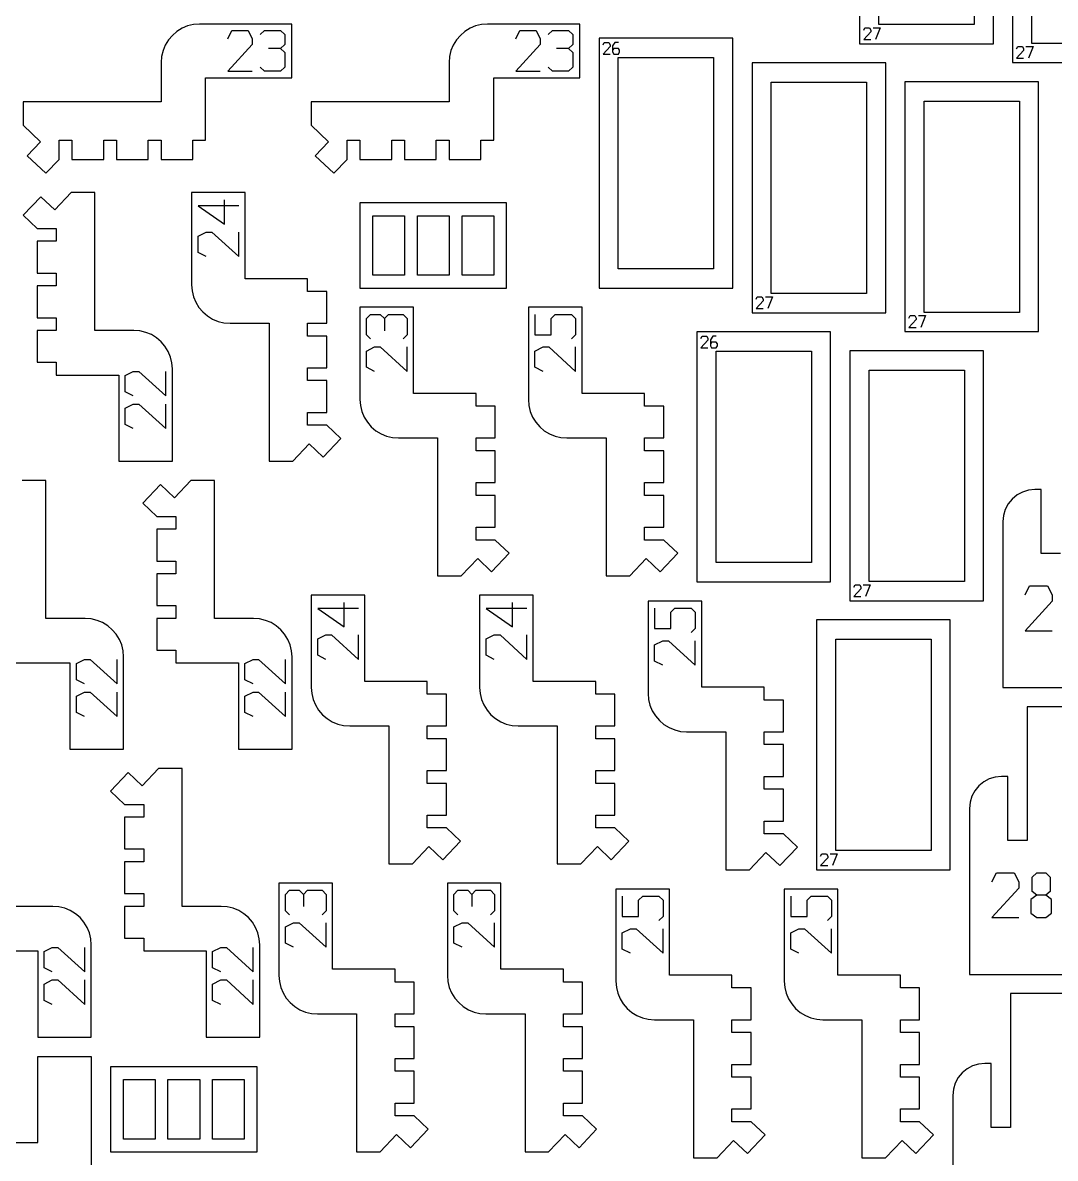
# Model space of a CAD drawing. Header units: millimetres. Extents: x 0 to 600, y 0 to 450.
# Drawn here: x 95 to 256.2, y 183.7 to 361 of the extents above; entities that cross this region are included whole.
import ezdxf

# ---------------------------------------------------------------- set-up
doc = ezdxf.new("R2010")
doc.units = ezdxf.units.MM
doc.layers.add('CUT', color=1, linetype='Continuous')
doc.layers.add('ENGRAVE', color=5, linetype='Continuous')

msp = doc.modelspace()

# ---------------------------------------------------------------- linework, layer by layer
at = {"layer": 'CUT'}
for p, q in [((225.63, 396.76), (225.63, 357.75)), ((246.51, 357.75), (246.51, 396.76)), ((228.63, 360.75), (228.63, 393.76)), ((243.51, 393.76), (243.51, 360.75)), ((249.51, 393.81), (249.51, 354.81)), ((252.51, 357.81), (252.51, 390.81)), ((119.87, 360.16), (119.07, 359.67)), ((120.74, 360.53), (119.87, 360.16)), ((121.65, 360.74), (120.74, 360.53)), ((122.59, 360.82), (121.65, 360.74)), ((137.01, 360.82), (122.59, 360.82)), ((137.01, 352.45), (137.01, 360.82)), ((164.82, 360.16), (164.02, 359.67)), ((165.69, 360.52), (164.82, 360.16)), ((166.61, 360.74), (165.69, 360.52)), ((167.55, 360.82), (166.61, 360.74)), ((181.96, 360.82), (167.55, 360.82)), ((181.96, 352.45), (181.96, 360.82)), ((243.51, 360.75), (228.63, 360.75)), ((117.74, 358.34), (117.25, 357.54)), ((118.35, 359.06), (117.74, 358.34)), ((119.07, 359.67), (118.35, 359.06)), ((162.69, 358.34), (162.2, 357.54)), ((163.31, 359.06), (162.69, 358.34)), ((164.02, 359.67), (163.31, 359.06)), ((205.84, 358.62), (184.96, 358.62)), ((184.96, 358.62), (184.96, 319.61)), ((205.84, 319.61), (205.84, 358.62)), ((116.89, 356.67), (116.67, 355.76)), ((117.25, 357.54), (116.89, 356.67)), ((161.84, 356.67), (161.62, 355.76)), ((162.2, 357.54), (161.84, 356.67)), ((225.63, 357.75), (246.51, 357.75)), ((267.38, 357.81), (252.51, 357.81)), ((116.67, 355.76), (116.59, 354.82)), ((116.59, 354.82), (116.59, 348.7)), ((161.62, 355.76), (161.55, 354.82)), ((161.55, 354.82), (161.55, 348.7)), ((187.96, 355.62), (202.84, 355.62)), ((187.96, 322.61), (187.96, 355.62)), ((202.84, 355.62), (202.84, 322.61)), ((229.71, 354.75), (208.84, 354.75)), ((208.84, 354.75), (208.84, 315.75)), ((229.71, 315.75), (229.71, 354.75)), ((249.51, 354.81), (270.38, 354.81)), ((123.55, 342.7), (123.55, 352.45)), ((123.55, 352.45), (137.01, 352.45)), ((168.51, 342.7), (168.51, 352.45)), ((168.51, 352.45), (181.96, 352.45)), ((211.84, 351.75), (226.71, 351.75)), ((211.84, 318.75), (211.84, 351.75)), ((226.71, 351.75), (226.71, 318.75)), ((253.58, 351.81), (232.71, 351.81)), ((232.71, 351.81), (232.71, 312.8)), ((253.58, 312.8), (253.58, 351.81)), ((95.05, 348.7), (95.05, 345.02)), ((116.59, 348.7), (95.05, 348.7)), ((140.01, 348.7), (140.01, 345.02)), ((161.55, 348.7), (140.01, 348.7)), ((235.71, 348.81), (250.58, 348.81)), ((235.71, 315.8), (235.71, 348.81)), ((250.58, 348.81), (250.58, 315.8)), ((95.05, 345.02), (97.76, 342.45)), ((140.01, 345.02), (142.72, 342.45)), ((97.76, 342.45), (95.7, 340.27)), ((100.67, 339.7), (100.67, 342.7)), ((100.67, 342.7), (102.67, 342.7)), ((102.67, 342.7), (102.67, 339.7)), ((107.63, 339.7), (107.63, 342.7)), ((107.63, 342.7), (109.63, 342.7)), ((109.63, 342.7), (109.63, 339.7)), ((114.59, 339.7), (114.59, 342.7)), ((114.59, 342.7), (116.59, 342.7)), ((116.59, 342.7), (116.59, 339.7)), ((121.55, 339.7), (121.55, 342.7)), ((121.55, 342.7), (123.55, 342.7)), ((142.72, 342.45), (140.66, 340.27)), ((145.62, 339.7), (145.62, 342.7)), ((145.62, 342.7), (147.62, 342.7)), ((147.62, 342.7), (147.62, 339.7)), ((152.59, 339.7), (152.59, 342.7)), ((152.59, 342.7), (154.59, 342.7)), ((154.59, 342.7), (154.59, 339.7)), ((159.55, 339.7), (159.55, 342.7)), ((159.55, 342.7), (161.55, 342.7)), ((161.55, 342.7), (161.55, 339.7)), ((166.51, 339.7), (166.51, 342.7)), ((166.51, 342.7), (168.51, 342.7)), ((95.7, 340.27), (98.61, 337.52)), ((98.61, 337.52), (100.67, 339.7)), ((102.67, 339.7), (107.63, 339.7)), ((109.63, 339.7), (114.59, 339.7)), ((116.59, 339.7), (121.55, 339.7)), ((140.66, 340.27), (143.56, 337.52)), ((143.56, 337.52), (145.62, 339.7)), ((147.62, 339.7), (152.59, 339.7)), ((154.59, 339.7), (159.55, 339.7)), ((161.55, 339.7), (166.51, 339.7)), ((97.8, 333.87), (95.05, 330.97)), ((99.98, 331.81), (97.8, 333.87)), ((102.55, 334.52), (99.98, 331.81)), ((106.23, 334.52), (102.55, 334.52)), ((106.23, 312.98), (106.23, 334.52)), ((121.35, 334.52), (121.35, 320.11)), ((129.71, 334.52), (121.35, 334.52)), ((129.71, 321.07), (129.71, 334.52)), ((147.64, 332.9), (147.64, 319.61)), ((170.53, 332.9), (147.64, 332.9)), ((170.53, 319.61), (170.53, 332.9)), ((95.05, 330.97), (97.23, 328.91)), ((149.64, 321.61), (149.64, 330.9)), ((149.64, 330.9), (154.61, 330.9)), ((154.61, 330.9), (154.61, 321.61)), ((156.61, 321.61), (156.61, 330.9)), ((156.61, 330.9), (161.57, 330.9)), ((161.57, 330.9), (161.57, 321.61)), ((163.57, 321.61), (163.57, 330.9)), ((163.57, 330.9), (168.53, 330.9)), ((168.53, 330.9), (168.53, 321.61)), ((97.23, 328.91), (100.23, 328.91)), ((100.23, 328.91), (100.23, 326.91)), ((97.23, 326.91), (97.23, 321.94)), ((100.23, 326.91), (97.23, 326.91)), ((97.23, 321.94), (100.23, 321.94)), ((100.23, 321.94), (100.23, 319.94)), ((139.46, 321.07), (129.71, 321.07)), ((139.46, 319.07), (139.46, 321.07)), ((154.61, 321.61), (149.64, 321.61)), ((161.57, 321.61), (156.61, 321.61)), ((168.53, 321.61), (163.57, 321.61)), ((202.84, 322.61), (187.96, 322.61)), ((97.23, 319.94), (97.23, 314.98)), ((100.23, 319.94), (97.23, 319.94)), ((121.35, 320.11), (121.42, 319.17)), ((121.42, 319.17), (121.64, 318.25)), ((147.64, 319.61), (170.53, 319.61)), ((184.96, 319.61), (205.84, 319.61)), ((121.64, 318.25), (122, 317.38)), ((122, 317.38), (122.49, 316.58)), ((142.46, 319.07), (139.46, 319.07)), ((142.46, 314.11), (142.46, 319.07)), ((226.71, 318.75), (211.84, 318.75)), ((122.49, 316.58), (123.11, 315.87)), ((123.11, 315.87), (123.82, 315.25)), ((156.01, 316.61), (147.64, 316.61)), ((147.64, 316.61), (147.64, 302.2)), ((156.01, 303.16), (156.01, 316.61)), ((182.3, 316.61), (173.94, 316.61)), ((173.94, 316.61), (173.94, 302.2)), ((182.3, 303.16), (182.3, 316.61)), ((208.84, 315.75), (229.71, 315.75)), ((250.58, 315.8), (235.71, 315.8)), ((97.23, 314.98), (100.23, 314.98)), ((100.23, 314.98), (100.23, 312.98)), ((123.82, 315.25), (124.62, 314.76)), ((124.62, 314.76), (125.49, 314.4)), ((125.49, 314.4), (126.41, 314.18)), ((126.41, 314.18), (127.35, 314.11)), ((127.35, 314.11), (133.46, 314.11)), ((133.46, 314.11), (133.46, 292.57)), ((139.46, 314.11), (142.46, 314.11)), ((139.46, 312.11), (139.46, 314.11)), ((97.23, 312.98), (97.23, 308.02)), ((100.23, 312.98), (97.23, 312.98)), ((112.35, 312.98), (106.23, 312.98)), ((113.29, 312.91), (112.35, 312.98)), ((114.2, 312.69), (113.29, 312.91)), ((115.07, 312.33), (114.2, 312.69)), ((115.87, 311.84), (115.07, 312.33)), ((142.46, 312.11), (139.46, 312.11)), ((142.46, 307.15), (142.46, 312.11)), ((221.11, 312.75), (200.23, 312.75)), ((200.23, 312.75), (200.23, 273.74)), ((221.11, 273.74), (221.11, 312.75)), ((232.71, 312.8), (253.58, 312.8)), ((116.59, 311.22), (115.87, 311.84)), ((117.2, 310.51), (116.59, 311.22)), ((117.69, 309.71), (117.2, 310.51)), ((118.05, 308.84), (117.69, 309.71)), ((118.27, 307.92), (118.05, 308.84)), ((203.24, 309.75), (218.11, 309.75)), ((203.24, 276.74), (203.24, 309.75)), ((218.11, 309.75), (218.11, 276.74)), ((244.98, 309.8), (224.11, 309.8)), ((224.11, 309.8), (224.11, 270.79)), ((244.98, 270.79), (244.98, 309.8)), ((97.23, 308.02), (100.23, 308.02)), ((100.23, 308.02), (100.23, 306.02)), ((118.35, 306.98), (118.27, 307.92)), ((118.35, 292.57), (118.35, 306.98)), ((139.46, 307.15), (142.46, 307.15)), ((139.46, 305.15), (139.46, 307.15)), ((227.11, 306.8), (241.98, 306.8)), ((227.11, 273.79), (227.11, 306.8)), ((241.98, 306.8), (241.98, 273.79)), ((100.23, 306.02), (109.98, 306.02)), ((109.98, 306.02), (109.98, 292.57)), ((142.46, 305.15), (139.46, 305.15)), ((142.46, 300.18), (142.46, 305.15)), ((147.64, 302.2), (147.72, 301.26)), ((165.76, 303.16), (156.01, 303.16)), ((165.76, 301.16), (165.76, 303.16)), ((173.94, 302.2), (174.01, 301.26)), ((192.05, 303.16), (182.3, 303.16)), ((192.05, 301.16), (192.05, 303.16)), ((139.46, 298.18), (139.46, 300.18)), ((139.46, 300.18), (142.46, 300.18)), ((147.72, 301.26), (147.94, 300.34)), ((147.94, 300.34), (148.3, 299.47)), ((168.76, 301.16), (165.76, 301.16)), ((168.76, 296.2), (168.76, 301.16)), ((174.01, 301.26), (174.23, 300.34)), ((174.23, 300.34), (174.59, 299.47)), ((195.06, 301.16), (192.05, 301.16)), ((195.06, 296.2), (195.06, 301.16)), ((142.46, 298.18), (139.46, 298.18)), ((144.64, 296.12), (142.46, 298.18)), ((148.3, 299.47), (148.79, 298.67)), ((148.79, 298.67), (149.4, 297.95)), ((149.4, 297.95), (150.12, 297.34)), ((174.59, 299.47), (175.08, 298.67)), ((175.08, 298.67), (175.7, 297.95)), ((175.7, 297.95), (176.41, 297.34)), ((141.89, 293.22), (144.64, 296.12)), ((150.12, 297.34), (150.92, 296.85)), ((150.92, 296.85), (151.79, 296.49)), ((151.79, 296.49), (152.71, 296.27)), ((152.71, 296.27), (153.64, 296.2)), ((153.64, 296.2), (159.76, 296.2)), ((159.76, 296.2), (159.76, 274.66)), ((165.76, 296.2), (168.76, 296.2)), ((165.76, 294.2), (165.76, 296.2)), ((176.41, 297.34), (177.22, 296.85)), ((177.22, 296.85), (178.09, 296.49)), ((178.09, 296.49), (179, 296.27)), ((179, 296.27), (179.94, 296.2)), ((179.94, 296.2), (186.05, 296.2)), ((186.05, 296.2), (186.05, 274.66)), ((192.05, 296.2), (195.06, 296.2)), ((192.05, 294.2), (192.05, 296.2)), ((137.15, 292.57), (139.71, 295.28)), ((139.71, 295.28), (141.89, 293.22)), ((109.98, 292.57), (118.35, 292.57)), ((133.46, 292.57), (137.15, 292.57)), ((168.76, 294.2), (165.76, 294.2)), ((168.76, 289.23), (168.76, 294.2)), ((195.06, 294.2), (192.05, 294.2)), ((195.06, 289.23), (195.06, 294.2)), ((98.62, 289.57), (94.93, 289.57)), ((98.62, 268.03), (98.62, 289.57)), ((121.23, 289.57), (118.66, 286.86)), ((124.92, 289.57), (121.23, 289.57)), ((124.92, 268.03), (124.92, 289.57)), ((165.76, 289.23), (168.76, 289.23)), ((165.76, 287.23), (165.76, 289.23)), ((192.05, 289.23), (195.06, 289.23)), ((192.05, 287.23), (192.05, 289.23)), ((116.48, 288.92), (113.73, 286.01)), ((118.66, 286.86), (116.48, 288.92)), ((168.76, 287.23), (165.76, 287.23)), ((168.76, 282.27), (168.76, 287.23)), ((195.06, 287.23), (192.05, 287.23)), ((195.06, 282.27), (195.06, 287.23)), ((250.2, 287.3), (249.45, 286.67)), ((251.07, 287.76), (250.2, 287.3)), ((252.01, 288.04), (251.07, 287.76)), ((252.98, 288.14), (252.01, 288.04)), ((253.98, 288.14), (252.98, 288.14)), ((253.98, 278.14), (253.98, 288.14)), ((113.73, 286.01), (115.91, 283.95)), ((248.82, 285.92), (248.36, 285.05)), ((249.45, 286.67), (248.82, 285.92)), ((115.91, 283.95), (118.91, 283.95)), ((118.91, 283.95), (118.91, 281.95)), ((248.08, 284.11), (247.98, 283.14)), ((248.36, 285.05), (248.08, 284.11)), ((115.91, 281.95), (115.91, 276.99)), ((118.91, 281.95), (115.91, 281.95)), ((165.76, 282.27), (168.76, 282.27)), ((165.76, 280.27), (165.76, 282.27)), ((192.05, 282.27), (195.06, 282.27)), ((192.05, 280.27), (192.05, 282.27)), ((247.98, 283.14), (247.98, 257.24)), ((168.76, 280.27), (165.76, 280.27)), ((170.94, 278.21), (168.76, 280.27)), ((195.06, 280.27), (192.05, 280.27)), ((197.23, 278.21), (195.06, 280.27)), ((115.91, 276.99), (118.91, 276.99)), ((118.91, 276.99), (118.91, 274.99)), ((163.45, 274.66), (166.01, 277.37)), ((166.01, 277.37), (168.19, 275.3)), ((168.19, 275.3), (170.94, 278.21)), ((189.74, 274.66), (192.31, 277.37)), ((192.31, 277.37), (194.49, 275.3)), ((194.49, 275.3), (197.23, 278.21)), ((218.11, 276.74), (203.24, 276.74)), ((256.98, 278.14), (253.98, 278.14)), ((115.91, 274.99), (115.91, 270.03)), ((118.91, 274.99), (115.91, 274.99)), ((159.76, 274.66), (163.45, 274.66)), ((186.05, 274.66), (189.74, 274.66)), ((200.23, 273.74), (221.11, 273.74)), ((241.98, 273.79), (227.11, 273.79)), ((140.03, 271.66), (140.03, 257.24)), ((148.39, 271.66), (140.03, 271.66)), ((148.39, 258.2), (148.39, 271.66)), ((166.32, 271.66), (166.32, 257.24)), ((174.69, 271.66), (166.32, 271.66)), ((174.69, 258.2), (174.69, 271.66)), ((115.91, 270.03), (118.91, 270.03)), ((118.91, 270.03), (118.91, 268.03)), ((200.99, 270.74), (192.62, 270.74)), ((192.62, 270.74), (192.62, 256.32)), ((200.99, 257.29), (200.99, 270.74)), ((224.11, 270.79), (244.98, 270.79)), ((104.73, 268.03), (98.62, 268.03)), ((105.67, 267.95), (104.73, 268.03)), ((106.59, 267.73), (105.67, 267.95)), ((107.46, 267.37), (106.59, 267.73)), ((115.91, 268.03), (115.91, 263.07)), ((118.91, 268.03), (115.91, 268.03)), ((131.03, 268.03), (124.92, 268.03)), ((131.97, 267.95), (131.03, 268.03)), ((132.88, 267.73), (131.97, 267.95)), ((133.75, 267.37), (132.88, 267.73)), ((239.79, 267.79), (218.92, 267.79)), ((218.92, 267.79), (218.92, 228.78)), ((239.79, 228.78), (239.79, 267.79)), ((108.26, 266.88), (107.46, 267.37)), ((108.98, 266.27), (108.26, 266.88)), ((109.59, 265.55), (108.98, 266.27)), ((134.56, 266.88), (133.75, 267.37)), ((135.27, 266.27), (134.56, 266.88)), ((135.88, 265.55), (135.27, 266.27)), ((110.08, 264.75), (109.59, 265.55)), ((110.44, 263.88), (110.08, 264.75)), ((136.38, 264.75), (135.88, 265.55)), ((136.74, 263.88), (136.38, 264.75)), ((221.92, 264.79), (236.79, 264.79)), ((221.92, 231.78), (221.92, 264.79)), ((236.79, 264.79), (236.79, 231.78)), ((110.66, 262.96), (110.44, 263.88)), ((110.73, 262.03), (110.66, 262.96)), ((115.91, 263.07), (118.91, 263.07)), ((118.91, 263.07), (118.91, 261.07)), ((136.96, 262.96), (136.74, 263.88)), ((137.03, 262.03), (136.96, 262.96)), ((92.62, 261.07), (102.37, 261.07)), ((102.37, 261.07), (102.37, 247.61)), ((110.73, 247.61), (110.73, 262.03)), ((118.91, 261.07), (128.66, 261.07)), ((128.66, 261.07), (128.66, 247.61)), ((137.03, 247.61), (137.03, 262.03)), ((140.03, 257.24), (140.1, 256.3)), ((158.14, 258.2), (148.39, 258.2)), ((158.14, 256.2), (158.14, 258.2)), ((166.32, 257.24), (166.4, 256.3)), ((184.44, 258.2), (174.69, 258.2)), ((184.44, 256.2), (184.44, 258.2)), ((210.74, 257.29), (200.99, 257.29)), ((210.74, 255.28), (210.74, 257.29)), ((247.98, 257.24), (264.16, 257.24)), ((140.1, 256.3), (140.32, 255.39)), ((140.32, 255.39), (140.68, 254.52)), ((161.14, 256.2), (158.14, 256.2)), ((161.14, 251.24), (161.14, 256.2)), ((166.4, 256.3), (166.62, 255.39)), ((166.62, 255.39), (166.98, 254.52)), ((187.44, 256.2), (184.44, 256.2)), ((187.44, 251.24), (187.44, 256.2)), ((192.62, 256.32), (192.69, 255.39)), ((192.69, 255.39), (192.91, 254.47)), ((140.68, 254.52), (141.17, 253.71)), ((141.17, 253.71), (141.79, 253)), ((166.98, 254.52), (167.47, 253.71)), ((167.47, 253.71), (168.08, 253)), ((192.91, 254.47), (193.27, 253.6)), ((193.27, 253.6), (193.77, 252.8)), ((213.74, 255.28), (210.74, 255.28)), ((213.74, 250.32), (213.74, 255.28)), ((251.79, 254.24), (251.79, 233.35)), ((261.96, 254.24), (251.79, 254.24)), ((141.79, 253), (142.5, 252.39)), ((142.5, 252.39), (143.31, 251.89)), ((143.31, 251.89), (144.18, 251.53)), ((168.08, 253), (168.8, 252.39)), ((168.8, 252.39), (169.6, 251.89)), ((169.6, 251.89), (170.47, 251.53)), ((193.77, 252.8), (194.38, 252.08)), ((194.38, 252.08), (195.09, 251.47)), ((144.18, 251.53), (145.09, 251.31)), ((145.09, 251.31), (146.03, 251.24)), ((146.03, 251.24), (152.14, 251.24)), ((152.14, 251.24), (152.14, 229.7)), ((158.14, 251.24), (161.14, 251.24)), ((158.14, 249.24), (158.14, 251.24)), ((170.47, 251.53), (171.39, 251.31)), ((171.39, 251.31), (172.33, 251.24)), ((172.33, 251.24), (178.44, 251.24)), ((178.44, 251.24), (178.44, 229.7)), ((184.44, 251.24), (187.44, 251.24)), ((184.44, 249.24), (184.44, 251.24)), ((195.09, 251.47), (195.9, 250.98)), ((195.9, 250.98), (196.77, 250.62)), ((196.77, 250.62), (197.68, 250.4)), ((197.68, 250.4), (198.62, 250.32)), ((198.62, 250.32), (204.73, 250.32)), ((204.73, 250.32), (204.73, 228.78)), ((210.74, 250.32), (213.74, 250.32)), ((210.74, 248.32), (210.74, 250.32)), ((161.14, 249.24), (158.14, 249.24)), ((161.14, 244.28), (161.14, 249.24)), ((187.44, 249.24), (184.44, 249.24)), ((187.44, 244.28), (187.44, 249.24)), ((213.74, 248.32), (210.74, 248.32)), ((213.74, 243.36), (213.74, 248.32)), ((102.37, 247.61), (110.73, 247.61)), ((128.66, 247.61), (137.03, 247.61)), ((111.45, 243.96), (108.7, 241.06)), ((113.63, 241.9), (111.45, 243.96)), ((116.19, 244.61), (113.63, 241.9)), ((119.88, 244.61), (116.19, 244.61)), ((119.88, 223.07), (119.88, 244.61)), ((158.14, 244.28), (161.14, 244.28)), ((158.14, 242.28), (158.14, 244.28)), ((184.44, 244.28), (187.44, 244.28)), ((184.44, 242.28), (184.44, 244.28)), ((210.74, 243.36), (213.74, 243.36)), ((210.74, 241.36), (210.74, 243.36)), ((245.88, 242.97), (245.01, 242.51)), ((246.81, 243.25), (245.88, 242.97)), ((247.79, 243.35), (246.81, 243.25)), ((248.79, 243.35), (247.79, 243.35)), ((248.79, 233.35), (248.79, 243.35)), ((161.14, 242.28), (158.14, 242.28)), ((161.14, 237.32), (161.14, 242.28)), ((187.44, 242.28), (184.44, 242.28)), ((187.44, 237.32), (187.44, 242.28)), ((213.74, 241.36), (210.74, 241.36)), ((213.74, 236.4), (213.74, 241.36)), ((243.63, 241.13), (243.17, 240.26)), ((244.25, 241.88), (243.63, 241.13)), ((245.01, 242.51), (244.25, 241.88)), ((108.7, 241.06), (110.88, 239)), ((243.17, 240.26), (242.89, 239.32)), ((110.88, 239), (113.88, 239)), ((113.88, 239), (113.88, 237)), ((242.89, 239.32), (242.79, 238.35)), ((242.79, 238.35), (242.79, 212.45)), ((110.88, 237), (110.88, 232.03)), ((113.88, 237), (110.88, 237)), ((158.14, 235.32), (158.14, 237.32)), ((158.14, 237.32), (161.14, 237.32)), ((184.44, 235.32), (184.44, 237.32)), ((184.44, 237.32), (187.44, 237.32)), ((210.74, 236.4), (213.74, 236.4)), ((210.74, 234.4), (210.74, 236.4)), ((161.14, 235.32), (158.14, 235.32)), ((163.32, 233.25), (161.14, 235.32)), ((187.44, 235.32), (184.44, 235.32)), ((189.62, 233.25), (187.44, 235.32)), ((213.74, 234.4), (210.74, 234.4)), ((215.92, 232.34), (213.74, 234.4)), ((155.83, 229.7), (158.4, 232.41)), ((158.4, 232.41), (160.58, 230.35)), ((160.58, 230.35), (163.32, 233.25)), ((182.13, 229.7), (184.69, 232.41)), ((184.69, 232.41), (186.87, 230.35)), ((186.87, 230.35), (189.62, 233.25)), ((213.17, 229.43), (215.92, 232.34)), ((251.79, 233.35), (248.79, 233.35)), ((110.88, 232.03), (113.88, 232.03)), ((113.88, 232.03), (113.88, 230.03)), ((208.42, 228.78), (210.99, 231.49)), ((210.99, 231.49), (213.17, 229.43)), ((236.79, 231.78), (221.92, 231.78)), ((110.88, 230.03), (110.88, 225.07)), ((113.88, 230.03), (110.88, 230.03)), ((152.14, 229.7), (155.83, 229.7)), ((178.44, 229.7), (182.13, 229.7)), ((204.73, 228.78), (208.42, 228.78)), ((218.92, 228.78), (239.79, 228.78)), ((143.36, 226.7), (134.99, 226.7)), ((134.99, 226.7), (134.99, 212.29)), ((143.36, 213.25), (143.36, 226.7)), ((169.65, 226.7), (161.29, 226.7)), ((161.29, 226.7), (161.29, 212.29)), ((169.65, 213.25), (169.65, 226.7)), ((195.95, 225.78), (187.58, 225.78)), ((187.58, 225.78), (187.58, 211.37)), ((195.95, 212.33), (195.95, 225.78)), ((222.24, 225.78), (213.88, 225.78)), ((213.88, 225.78), (213.88, 211.37)), ((222.24, 212.33), (222.24, 225.78)), ((110.88, 225.07), (113.88, 225.07)), ((113.88, 225.07), (113.88, 223.07)), ((99.7, 223.07), (93.58, 223.07)), ((100.63, 223), (99.7, 223.07)), ((101.55, 222.78), (100.63, 223)), ((102.42, 222.42), (101.55, 222.78)), ((103.22, 221.93), (102.42, 222.42)), ((103.94, 221.31), (103.22, 221.93)), ((110.88, 223.07), (110.88, 218.11)), ((113.88, 223.07), (110.88, 223.07)), ((125.99, 223.07), (119.88, 223.07)), ((126.93, 223), (125.99, 223.07)), ((127.85, 222.78), (126.93, 223)), ((128.72, 222.42), (127.85, 222.78)), ((129.52, 221.93), (128.72, 222.42)), ((130.23, 221.31), (129.52, 221.93)), ((104.55, 220.6), (103.94, 221.31)), ((105.04, 219.79), (104.55, 220.6)), ((130.85, 220.6), (130.23, 221.31)), ((131.34, 219.79), (130.85, 220.6)), ((105.4, 218.92), (105.04, 219.79)), ((105.62, 218.01), (105.4, 218.92)), ((110.88, 218.11), (113.88, 218.11)), ((113.88, 218.11), (113.88, 216.11)), ((131.7, 218.92), (131.34, 219.79)), ((131.92, 218.01), (131.7, 218.92)), ((105.7, 217.07), (105.62, 218.01)), ((105.7, 202.66), (105.7, 217.07)), ((131.99, 217.07), (131.92, 218.01)), ((131.99, 202.66), (131.99, 217.07)), ((87.58, 216.11), (97.33, 216.11)), ((97.33, 216.11), (97.33, 202.66)), ((113.88, 216.11), (123.63, 216.11)), ((123.63, 216.11), (123.63, 202.66)), ((153.11, 213.25), (143.36, 213.25)), ((153.11, 211.25), (153.11, 213.25)), ((179.4, 213.25), (169.65, 213.25)), ((179.4, 211.25), (179.4, 213.25)), ((134.99, 212.29), (135.07, 211.35)), ((135.07, 211.35), (135.29, 210.43)), ((156.11, 211.25), (153.11, 211.25)), ((156.11, 206.29), (156.11, 211.25)), ((161.29, 212.29), (161.36, 211.35)), ((161.36, 211.35), (161.58, 210.43)), ((182.4, 211.25), (179.4, 211.25)), ((182.4, 206.29), (182.4, 211.25)), ((187.58, 211.37), (187.66, 210.43)), ((205.7, 212.33), (195.95, 212.33)), ((205.7, 210.33), (205.7, 212.33)), ((213.88, 211.37), (213.95, 210.43)), ((232, 212.33), (222.24, 212.33)), ((232, 210.33), (232, 212.33)), ((242.79, 212.45), (258.96, 212.45)), ((135.29, 210.43), (135.65, 209.56)), ((135.65, 209.56), (136.14, 208.76)), ((161.58, 210.43), (161.94, 209.56)), ((161.94, 209.56), (162.43, 208.76)), ((187.66, 210.43), (187.88, 209.52)), ((187.88, 209.52), (188.24, 208.65)), ((208.7, 210.33), (205.7, 210.33)), ((208.7, 205.37), (208.7, 210.33)), ((213.95, 210.43), (214.17, 209.52)), ((214.17, 209.52), (214.53, 208.65)), ((235, 210.33), (232, 210.33)), ((235, 205.37), (235, 210.33)), ((249.18, 209.45), (249.18, 188.56)), ((259.35, 209.45), (249.18, 209.45)), ((136.14, 208.76), (136.75, 208.04)), ((136.75, 208.04), (137.47, 207.43)), ((137.47, 207.43), (138.27, 206.94)), ((162.43, 208.76), (163.05, 208.04)), ((163.05, 208.04), (163.76, 207.43)), ((163.76, 207.43), (164.57, 206.94)), ((188.24, 208.65), (188.73, 207.84)), ((188.73, 207.84), (189.34, 207.13)), ((214.53, 208.65), (215.03, 207.84)), ((215.03, 207.84), (215.64, 207.13)), ((138.27, 206.94), (139.14, 206.58)), ((139.14, 206.58), (140.06, 206.36)), ((140.06, 206.36), (140.99, 206.29)), ((140.99, 206.29), (147.11, 206.29)), ((147.11, 206.29), (147.11, 184.75)), ((153.11, 206.29), (156.11, 206.29)), ((153.11, 204.29), (153.11, 206.29)), ((164.57, 206.94), (165.44, 206.58)), ((165.44, 206.58), (166.35, 206.36)), ((166.35, 206.36), (167.29, 206.29)), ((167.29, 206.29), (173.4, 206.29)), ((173.4, 206.29), (173.4, 184.74)), ((179.4, 206.29), (182.4, 206.29)), ((179.4, 204.28), (179.4, 206.29)), ((189.34, 207.13), (190.06, 206.51)), ((190.06, 206.51), (190.86, 206.02)), ((190.86, 206.02), (191.73, 205.66)), ((191.73, 205.66), (192.65, 205.44)), ((215.64, 207.13), (216.35, 206.51)), ((216.35, 206.51), (217.16, 206.02)), ((217.16, 206.02), (218.03, 205.66)), ((218.03, 205.66), (218.94, 205.44)), ((156.11, 204.29), (153.11, 204.29)), ((156.11, 199.32), (156.11, 204.29)), ((182.4, 204.28), (179.4, 204.28)), ((182.4, 199.32), (182.4, 204.28)), ((192.65, 205.44), (193.59, 205.37)), ((193.59, 205.37), (199.7, 205.37)), ((199.7, 205.37), (199.7, 183.83)), ((205.7, 205.37), (208.7, 205.37)), ((205.7, 203.37), (205.7, 205.37)), ((218.94, 205.44), (219.88, 205.37)), ((219.88, 205.37), (225.99, 205.37)), ((225.99, 205.37), (225.99, 183.83)), ((232, 205.37), (235, 205.37)), ((232, 203.37), (232, 205.37)), ((97.33, 202.66), (105.7, 202.66)), ((123.63, 202.66), (131.99, 202.66)), ((208.7, 203.37), (205.7, 203.37)), ((208.7, 198.41), (208.7, 203.37)), ((235, 203.37), (232, 203.37)), ((235, 198.41), (235, 203.37)), ((97.33, 199.66), (105.7, 199.66)), ((97.33, 186.2), (97.33, 199.66)), ((105.7, 199.66), (105.7, 172.18)), ((153.11, 199.32), (156.11, 199.32)), ((153.11, 197.32), (153.11, 199.32)), ((179.4, 199.32), (182.4, 199.32)), ((179.4, 197.32), (179.4, 199.32)), ((108.7, 198.03), (108.7, 184.75)), ((131.58, 198.03), (108.7, 198.03)), ((131.58, 184.75), (131.58, 198.03)), ((156.11, 197.32), (153.11, 197.32)), ((156.11, 192.36), (156.11, 197.32)), ((182.4, 197.32), (179.4, 197.32)), ((182.4, 192.36), (182.4, 197.32)), ((205.7, 198.41), (208.7, 198.41)), ((205.7, 196.41), (205.7, 198.41)), ((232, 198.41), (235, 198.41)), ((232, 196.41), (232, 198.41)), ((241.64, 197.09), (241.02, 196.34)), ((242.4, 197.72), (241.64, 197.09)), ((243.26, 198.18), (242.4, 197.72)), ((244.2, 198.46), (243.26, 198.18)), ((245.18, 198.56), (244.2, 198.46)), ((246.18, 198.56), (245.18, 198.56)), ((246.18, 188.56), (246.18, 198.56)), ((110.7, 186.75), (110.7, 196.03)), ((110.7, 196.03), (115.66, 196.03)), ((115.66, 196.03), (115.66, 186.75)), ((117.66, 186.75), (117.66, 196.03)), ((117.66, 196.03), (122.62, 196.03)), ((122.62, 196.03), (122.62, 186.75)), ((124.62, 186.75), (124.62, 196.03)), ((124.62, 196.03), (129.58, 196.03)), ((129.58, 196.03), (129.58, 186.75)), ((208.7, 196.41), (205.7, 196.41)), ((208.7, 191.45), (208.7, 196.41)), ((235, 196.41), (232, 196.41)), ((235, 191.45), (235, 196.41)), ((240.56, 195.47), (240.27, 194.53)), ((241.02, 196.34), (240.56, 195.47)), ((240.27, 194.53), (240.18, 193.56)), ((240.18, 193.56), (240.18, 167.66)), ((153.11, 192.36), (156.11, 192.36)), ((153.11, 190.36), (153.11, 192.36)), ((179.4, 192.36), (182.4, 192.36)), ((179.4, 190.36), (179.4, 192.36)), ((156.11, 190.36), (153.11, 190.36)), ((158.29, 188.3), (156.11, 190.36)), ((182.4, 190.36), (179.4, 190.36)), ((184.58, 188.3), (182.4, 190.36)), ((205.7, 191.45), (208.7, 191.45)), ((205.7, 189.44), (205.7, 191.45)), ((232, 191.45), (235, 191.45)), ((232, 189.44), (232, 191.45)), ((155.54, 185.39), (158.29, 188.3)), ((181.83, 185.39), (184.58, 188.3)), ((208.7, 189.44), (205.7, 189.44)), ((210.88, 187.38), (208.7, 189.44)), ((235, 189.44), (232, 189.44)), ((237.18, 187.38), (235, 189.44)), ((249.18, 188.56), (246.18, 188.56)), ((87.58, 186.2), (97.33, 186.2)), ((115.66, 186.75), (110.7, 186.75)), ((122.62, 186.75), (117.66, 186.75)), ((129.58, 186.75), (124.62, 186.75)), ((150.8, 184.75), (153.36, 187.46)), ((153.36, 187.46), (155.54, 185.39)), ((177.09, 184.74), (179.66, 187.45)), ((179.66, 187.45), (181.83, 185.39)), ((203.39, 183.83), (205.95, 186.54)), ((205.95, 186.54), (208.13, 184.48)), ((208.13, 184.48), (210.88, 187.38)), ((229.68, 183.83), (232.25, 186.54)), ((232.25, 186.54), (234.43, 184.48)), ((234.43, 184.48), (237.18, 187.38)), ((108.7, 184.75), (131.58, 184.75)), ((147.11, 184.75), (150.8, 184.75)), ((173.4, 184.74), (177.09, 184.74)), ((199.7, 183.83), (203.39, 183.83)), ((225.99, 183.83), (229.68, 183.83))]:
    msp.add_line(p, q, dxfattribs=at)
at = {"layer": 'ENGRAVE'}
for p, q in [((226.27, 359.89), (226.45, 360.25)), ((226.45, 360.25), (227.18, 360.25)), ((227.18, 360.25), (227.36, 359.89)), ((227.73, 360.25), (228.83, 360.25)), ((228.83, 360.25), (228.1, 358.42)), ((126.99, 358.54), (127.63, 359.81)), ((127.63, 359.81), (130.17, 359.81)), ((130.17, 359.81), (130.81, 358.54)), ((130.81, 358.54), (130.81, 357.65)), ((132.08, 359.17), (132.71, 359.81)), ((132.71, 359.81), (135.25, 359.81)), ((135.25, 359.81), (135.89, 359.17)), ((135.89, 359.17), (135.89, 357.65)), ((171.95, 358.54), (172.58, 359.81)), ((172.58, 359.81), (175.13, 359.81)), ((175.13, 359.81), (175.76, 358.54)), ((175.76, 358.54), (175.76, 357.65)), ((177.03, 359.17), (177.67, 359.81)), ((177.67, 359.81), (180.21, 359.81)), ((180.21, 359.81), (180.84, 359.17)), ((180.84, 359.17), (180.84, 357.65)), ((227.36, 359.63), (226.27, 358.42)), ((226.27, 358.42), (227.36, 358.42)), ((227.36, 359.89), (227.36, 359.63)), ((130.81, 357.65), (126.99, 353.45)), ((135.25, 357.01), (133.35, 357.01)), ((135.89, 357.65), (135.25, 357.01)), ((135.25, 357.01), (135.89, 356.38)), ((135.89, 356.38), (135.89, 354.09)), ((175.76, 357.65), (171.95, 353.45)), ((180.21, 357.01), (178.3, 357.01)), ((180.84, 357.65), (180.21, 357.01)), ((180.21, 357.01), (180.84, 356.38)), ((180.84, 356.38), (180.84, 354.09)), ((185.59, 357.58), (185.78, 357.95)), ((186.69, 357.32), (185.59, 356.12)), ((185.78, 357.95), (186.51, 357.95)), ((186.51, 357.95), (186.69, 357.58)), ((186.69, 357.58), (186.69, 357.32)), ((187.42, 357.95), (187.06, 357.4)), ((187.06, 357.4), (187.06, 356.48)), ((187.24, 357.03), (187.06, 356.76)), ((187.06, 356.48), (187.24, 356.12)), ((187.97, 357.03), (187.24, 357.03)), ((187.97, 357.95), (187.42, 357.95)), ((188.16, 356.76), (187.97, 357.03)), ((187.97, 356.12), (188.16, 356.48)), ((188.16, 356.48), (188.16, 356.76)), ((250.14, 356.94), (250.32, 357.31)), ((251.24, 356.68), (250.14, 355.48)), ((250.32, 357.31), (251.05, 357.31)), ((251.05, 357.31), (251.24, 356.94)), ((251.24, 356.94), (251.24, 356.68)), ((251.6, 357.31), (252.7, 357.31)), ((252.7, 357.31), (251.97, 355.48)), ((185.59, 356.12), (186.69, 356.12)), ((187.24, 356.12), (187.97, 356.12)), ((250.14, 355.48), (251.24, 355.48)), ((126.99, 353.45), (130.81, 353.45)), ((132.71, 353.45), (132.08, 354.09)), ((135.25, 353.45), (132.71, 353.45)), ((135.89, 354.09), (135.25, 353.45)), ((171.95, 353.45), (175.76, 353.45)), ((177.67, 353.45), (177.03, 354.09)), ((180.21, 353.45), (177.67, 353.45)), ((180.84, 354.09), (180.21, 353.45)), ((126.49, 329.59), (126.49, 333.4)), ((128.71, 332.45), (122.36, 332.45)), ((122.36, 332.45), (126.49, 329.59)), ((122.36, 327.69), (123.63, 328.32)), ((123.63, 328.32), (124.52, 328.32)), ((124.52, 328.32), (128.71, 324.51)), ((128.71, 324.51), (128.71, 328.32)), ((122.36, 325.14), (122.36, 327.69)), ((123.63, 324.51), (122.36, 325.14)), ((209.47, 317.88), (209.65, 318.25)), ((210.57, 317.62), (209.47, 316.42)), ((209.65, 318.25), (210.38, 318.25)), ((210.38, 318.25), (210.57, 317.88)), ((210.57, 317.88), (210.57, 317.62)), ((210.93, 318.25), (212.03, 318.25)), ((212.03, 318.25), (211.3, 316.42)), ((209.47, 316.42), (210.57, 316.42)), ((148.65, 314.86), (149.29, 315.49)), ((148.65, 312.32), (148.65, 314.86)), ((149.29, 315.49), (150.81, 315.49)), ((150.81, 315.49), (151.45, 314.86)), ((151.45, 314.86), (152.08, 315.49)), ((151.45, 314.86), (151.45, 312.95)), ((152.08, 315.49), (154.37, 315.49)), ((154.37, 315.49), (155.01, 314.86)), ((155.01, 314.86), (155.01, 312.32)), ((174.95, 315.49), (174.95, 312.31)), ((177.49, 314.86), (178.13, 315.49)), ((177.49, 312.31), (177.49, 314.86)), ((178.13, 315.49), (180.67, 315.49)), ((180.67, 315.49), (181.3, 314.86)), ((181.3, 314.86), (181.3, 312.31)), ((233.34, 314.93), (233.52, 315.3)), ((234.44, 314.68), (233.34, 313.47)), ((233.52, 315.3), (234.26, 315.3)), ((234.26, 315.3), (234.44, 314.93)), ((234.44, 314.93), (234.44, 314.68)), ((234.81, 315.3), (235.9, 315.3)), ((235.9, 315.3), (235.17, 313.47)), ((149.29, 311.68), (148.65, 312.32)), ((155.01, 312.32), (154.37, 311.68)), ((174.95, 312.31), (177.49, 312.31)), ((181.3, 312.31), (180.67, 311.68)), ((200.87, 311.71), (201.05, 312.08)), ((201.05, 312.08), (201.78, 312.08)), ((201.78, 312.08), (201.96, 311.71)), ((202.7, 312.08), (202.33, 311.53)), ((203.25, 312.08), (202.7, 312.08)), ((233.34, 313.47), (234.44, 313.47)), ((148.65, 309.77), (149.92, 310.41)), ((149.92, 310.41), (150.81, 310.41)), ((150.81, 310.41), (155.01, 306.6)), ((155.01, 306.6), (155.01, 310.41)), ((174.95, 309.77), (176.22, 310.41)), ((176.22, 310.41), (177.11, 310.41)), ((177.11, 310.41), (181.3, 306.6)), ((181.3, 306.6), (181.3, 310.41)), ((201.96, 311.45), (200.87, 310.25)), ((201.96, 311.71), (201.96, 311.45)), ((202.33, 311.53), (202.33, 310.61)), ((202.51, 311.16), (202.33, 310.89)), ((202.33, 310.61), (202.51, 310.25)), ((203.25, 311.16), (202.51, 311.16)), ((203.43, 310.89), (203.25, 311.16)), ((203.25, 310.25), (203.43, 310.61)), ((203.43, 310.61), (203.43, 310.89)), ((148.65, 307.23), (148.65, 309.77)), ((174.95, 307.23), (174.95, 309.77)), ((200.87, 310.25), (201.96, 310.25)), ((202.51, 310.25), (203.25, 310.25)), ((149.92, 306.6), (148.65, 307.23)), ((176.22, 306.6), (174.95, 307.23)), ((110.98, 305.94), (112.25, 306.58)), ((110.98, 303.4), (110.98, 305.94)), ((112.25, 306.58), (113.14, 306.58)), ((113.14, 306.58), (117.34, 302.76)), ((117.34, 302.76), (117.34, 306.58)), ((112.25, 302.76), (110.98, 303.4)), ((110.98, 300.86), (112.25, 301.49)), ((112.25, 301.49), (113.14, 301.49)), ((113.14, 301.49), (117.34, 297.68)), ((117.34, 297.68), (117.34, 301.49)), ((110.98, 298.32), (110.98, 300.86)), ((112.25, 297.68), (110.98, 298.32)), ((224.74, 272.93), (224.92, 273.29)), ((224.92, 273.29), (225.66, 273.29)), ((225.66, 273.29), (225.84, 272.93)), ((226.2, 273.29), (227.3, 273.29)), ((227.3, 273.29), (226.57, 271.46)), ((251.47, 271.71), (252.17, 273.11)), ((252.17, 273.11), (254.97, 273.11)), ((254.97, 273.11), (255.67, 271.71)), ((225.84, 272.67), (224.74, 271.46)), ((224.74, 271.46), (225.84, 271.46)), ((225.84, 272.93), (225.84, 272.67)), ((255.67, 271.71), (255.67, 270.73)), ((147.39, 269.58), (141.04, 269.58)), ((141.04, 269.58), (145.17, 266.72)), ((145.17, 266.72), (145.17, 270.54)), ((173.69, 269.58), (167.34, 269.58)), ((167.34, 269.58), (171.47, 266.72)), ((171.47, 266.72), (171.47, 270.54)), ((193.63, 269.62), (193.63, 266.44)), ((196.17, 268.98), (196.81, 269.62)), ((196.81, 269.62), (199.35, 269.62)), ((199.35, 269.62), (199.98, 268.98)), ((255.67, 270.73), (251.47, 266.11)), ((196.17, 266.44), (196.17, 268.98)), ((199.98, 268.98), (199.98, 266.44)), ((193.63, 266.44), (196.17, 266.44)), ((199.98, 266.44), (199.35, 265.81)), ((251.47, 266.11), (255.67, 266.11)), ((141.04, 264.82), (142.31, 265.45)), ((141.04, 262.28), (141.04, 264.82)), ((142.31, 265.45), (143.2, 265.45)), ((143.2, 265.45), (147.39, 261.64)), ((147.39, 261.64), (147.39, 265.45)), ((167.34, 264.82), (168.61, 265.45)), ((167.34, 262.28), (167.34, 264.82)), ((168.61, 265.45), (169.5, 265.45)), ((169.5, 265.45), (173.69, 261.64)), ((173.69, 261.64), (173.69, 265.45)), ((193.63, 263.9), (194.9, 264.54)), ((194.9, 264.54), (195.79, 264.54)), ((195.79, 264.54), (199.98, 260.72)), ((199.98, 260.72), (199.98, 264.54)), ((193.63, 261.36), (193.63, 263.9)), ((103.37, 260.99), (104.64, 261.62)), ((103.37, 258.45), (103.37, 260.99)), ((104.64, 261.62), (105.53, 261.62)), ((105.53, 261.62), (109.72, 257.81)), ((109.72, 257.81), (109.72, 261.62)), ((129.66, 260.99), (130.94, 261.62)), ((129.66, 258.45), (129.66, 260.99)), ((130.94, 261.62), (131.82, 261.62)), ((131.82, 261.62), (136.02, 257.81)), ((136.02, 257.81), (136.02, 261.62)), ((142.31, 261.64), (141.04, 262.28)), ((168.61, 261.64), (167.34, 262.28)), ((194.9, 260.72), (193.63, 261.36)), ((104.64, 257.81), (103.37, 258.45)), ((130.94, 257.81), (129.66, 258.45)), ((103.37, 255.9), (104.64, 256.54)), ((103.37, 253.36), (103.37, 255.9)), ((104.64, 256.54), (105.53, 256.54)), ((105.53, 256.54), (109.72, 252.72)), ((109.72, 252.72), (109.72, 256.54)), ((129.66, 255.9), (130.94, 256.54)), ((129.66, 253.36), (129.66, 255.9)), ((130.94, 256.54), (131.82, 256.54)), ((131.82, 256.54), (136.02, 252.72)), ((136.02, 252.72), (136.02, 256.54)), ((104.64, 252.72), (103.37, 253.36)), ((130.94, 252.72), (129.66, 253.36)), ((219.55, 230.92), (219.73, 231.28)), ((220.65, 230.66), (219.55, 229.45)), ((219.73, 231.28), (220.46, 231.28)), ((220.46, 231.28), (220.65, 230.92)), ((220.65, 230.92), (220.65, 230.66)), ((221.01, 231.28), (222.11, 231.28)), ((222.11, 231.28), (221.38, 229.45)), ((219.55, 229.45), (220.65, 229.45)), ((246.28, 226.92), (246.98, 228.32)), ((246.98, 228.32), (249.78, 228.32)), ((249.78, 228.32), (250.48, 226.92)), ((252.58, 227.62), (253.28, 228.32)), ((252.58, 225.38), (252.58, 227.62)), ((253.28, 228.32), (254.68, 228.32)), ((254.68, 228.32), (255.38, 227.62)), ((255.38, 227.62), (255.38, 225.38)), ((136, 224.95), (136.64, 225.58)), ((136.64, 225.58), (138.16, 225.58)), ((138.16, 225.58), (138.8, 224.95)), ((138.8, 224.95), (139.43, 225.58)), ((139.43, 225.58), (141.72, 225.58)), ((141.72, 225.58), (142.36, 224.95)), ((162.3, 224.95), (162.93, 225.58)), ((162.93, 225.58), (164.46, 225.58)), ((164.46, 225.58), (165.09, 224.95)), ((165.09, 224.95), (165.73, 225.58)), ((165.73, 225.58), (168.02, 225.58)), ((168.02, 225.58), (168.65, 224.95)), ((250.48, 225.94), (246.28, 221.32)), ((250.48, 226.92), (250.48, 225.94)), ((253.28, 224.82), (252.58, 225.38)), ((255.38, 225.38), (254.68, 224.82)), ((136, 222.4), (136, 224.95)), ((138.8, 224.95), (138.8, 223.04)), ((142.36, 224.95), (142.36, 222.4)), ((162.3, 222.4), (162.3, 224.95)), ((165.09, 224.95), (165.09, 223.04)), ((168.65, 224.95), (168.65, 222.4)), ((188.59, 224.66), (188.59, 221.49)), ((191.14, 224.03), (191.77, 224.66)), ((191.14, 221.49), (191.14, 224.03)), ((191.77, 224.66), (194.31, 224.66)), ((194.31, 224.66), (194.95, 224.03)), ((194.95, 224.03), (194.95, 221.49)), ((214.89, 224.66), (214.89, 221.49)), ((217.43, 224.03), (218.07, 224.66)), ((217.43, 221.49), (217.43, 224.03)), ((218.07, 224.66), (220.61, 224.66)), ((220.61, 224.66), (221.24, 224.03)), ((221.24, 224.03), (221.24, 221.49)), ((253.28, 224.82), (252.37, 224.12)), ((252.37, 224.12), (252.37, 222.02)), ((254.68, 224.82), (253.28, 224.82)), ((255.59, 224.12), (254.68, 224.82)), ((255.59, 222.02), (255.59, 224.12)), ((136.64, 221.77), (136, 222.4)), ((142.36, 222.4), (141.72, 221.77)), ((162.93, 221.77), (162.3, 222.4)), ((168.65, 222.4), (168.02, 221.77)), ((252.37, 222.02), (253.28, 221.32)), ((254.68, 221.32), (255.59, 222.02)), ((136, 219.86), (137.27, 220.5)), ((136, 217.32), (136, 219.86)), ((137.27, 220.5), (138.16, 220.5)), ((138.16, 220.5), (142.36, 216.69)), ((142.36, 216.69), (142.36, 220.5)), ((162.3, 219.86), (163.57, 220.5)), ((162.3, 217.32), (162.3, 219.86)), ((163.57, 220.5), (164.46, 220.5)), ((164.46, 220.5), (168.65, 216.69)), ((168.65, 216.69), (168.65, 220.5)), ((188.59, 221.49), (191.14, 221.49)), ((194.95, 221.49), (194.31, 220.85)), ((214.89, 221.49), (217.43, 221.49)), ((221.24, 221.49), (220.61, 220.85)), ((246.28, 221.32), (250.48, 221.32)), ((253.28, 221.32), (254.68, 221.32)), ((188.59, 218.95), (189.87, 219.58)), ((188.59, 216.4), (188.59, 218.95)), ((189.87, 219.58), (190.75, 219.58)), ((190.75, 219.58), (194.95, 215.77)), ((194.95, 215.77), (194.95, 219.58)), ((214.89, 218.95), (216.16, 219.58)), ((214.89, 216.4), (214.89, 218.95)), ((216.16, 219.58), (217.05, 219.58)), ((217.05, 219.58), (221.24, 215.77)), ((221.24, 215.77), (221.24, 219.58)), ((98.33, 216.03), (99.6, 216.67)), ((99.6, 216.67), (100.49, 216.67)), ((100.49, 216.67), (104.69, 212.85)), ((104.69, 212.85), (104.69, 216.67)), ((124.63, 216.03), (125.9, 216.67)), ((125.9, 216.67), (126.79, 216.67)), ((126.79, 216.67), (130.98, 212.85)), ((130.98, 212.85), (130.98, 216.67)), ((137.27, 216.69), (136, 217.32)), ((163.57, 216.69), (162.3, 217.32)), ((189.87, 215.77), (188.59, 216.4)), ((216.16, 215.77), (214.89, 216.4)), ((98.33, 213.49), (98.33, 216.03)), ((124.63, 213.49), (124.63, 216.03)), ((99.6, 212.85), (98.33, 213.49)), ((125.9, 212.85), (124.63, 213.49)), ((98.33, 210.95), (99.6, 211.58)), ((99.6, 211.58), (100.49, 211.58)), ((100.49, 211.58), (104.69, 207.77)), ((104.69, 207.77), (104.69, 211.58)), ((124.63, 210.95), (125.9, 211.58)), ((125.9, 211.58), (126.79, 211.58)), ((126.79, 211.58), (130.98, 207.77)), ((130.98, 207.77), (130.98, 211.58)), ((98.33, 208.4), (98.33, 210.95)), ((124.63, 208.4), (124.63, 210.95)), ((99.6, 207.77), (98.33, 208.4)), ((125.9, 207.77), (124.63, 208.4))]:
    msp.add_line(p, q, dxfattribs=at)

doc.saveas('drawing.dxf')
